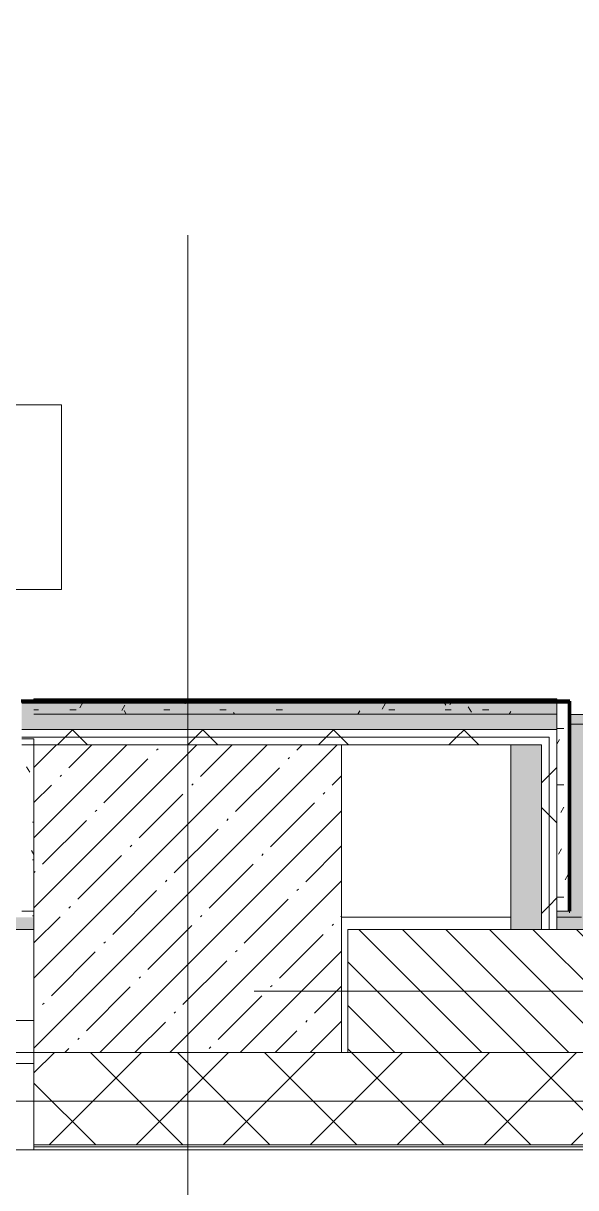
# Model space of a CAD drawing. Header units: millimetres. Extents: x 35157 to 232994, y -8553 to 29000.
# Drawn here: x 51893 to 52790, y -320 to 1573 of the extents above; entities that cross this region are included whole.
import ezdxf

# ---------------------------------------------------------------- set-up
doc = ezdxf.new("R2010")
doc.units = ezdxf.units.MM
doc.linetypes.add('Осевая', pattern=[3175, 635, -476.25, 1587.5, -476.25])
for name, color, linetype, lineweight in [('A-GLAZ', 7, 'Continuous', 9), ('A-GLAZ-1', 7, 'Continuous', 13), ('A-WALL', 7, 'Continuous', 9), ('A-WALL-IDEN', 7, 'Continuous', 9), ('I-WALL', 7, 'Continuous', 9), ('S-COLS', 7, 'Continuous', 9), ('Оси', 7, 'Continuous', 9), ('Оси-2', 7, 'Осевая', 9)]:
    doc.layers.add(name, color=color, linetype=linetype, lineweight=lineweight)
for name, color, linetype, lineweight, true_color in [('A-WALL-1', 7, 'Continuous', 9, 0xc0c0c0), ('A-WALL-2', 7, 'Continuous', 9, 0xcbc7bf), ('I-WALL-5', 7, 'Continuous', 9, 0xc0c0c0), ('I-WALL-9', 7, 'Continuous', 80, 0xff80c0), ('S-WALL-ANLY', 7, 'Continuous', 13, 0x008040), ('S-WALL-ANLY-1', 7, 'Continuous', 5, 0x008040), ('Знаки-1', 7, 'Continuous', 9, 0xc1bbaf), ('Знаки-3', 9, 'Continuous', 9, 0x808080), ('Знаки-4', 7, 'Continuous', 9, 0xaba79f), ('Знаки-5', 7, 'Continuous', 9, 0xd1cabb)]:
    doc.layers.add(name, color=color, linetype=linetype, lineweight=lineweight, true_color=true_color)
doc.layers.add('Знаки-2', color=7, linetype='Continuous', lineweight=9, transparency=0.5)
pattern_1 = [(0, (0, 0), (121.92, 30.48), [10.058, -81.382, 10.058, -81.382, -487.68]), (0, (0, 0), (121.92, 30.48), [-182.88, 10.058, -172.822, 10.058, -81.382, -213.36]), (0, (0, 0), (121.92, 30.48), [-457.2, 10.058, -50.902, 10.058, -142.342]), (120, (45.72, 15.24), (-87.356454, 90.345817), [10.058, -81.382, 10.058, -81.382, -487.68]), (120, (45.72, 15.24), (-87.356454, 90.345817), [-182.88, 10.058, -172.822, 10.058, -81.382, -213.36]), (120, (45.72, 15.24), (-87.356454, 90.345817), [-457.2, 10.058, -50.902, 10.058, -142.342]), (240, (60.96, 76.2), (-34.563546, -120.825817), [10.058, -81.382, 10.058, -81.382, -487.68]), (240, (60.96, 76.2), (-34.563546, -120.825817), [-182.88, 10.058, -172.822, 10.058, -81.382, -213.36]), (240, (60.96, 76.2), (-34.563546, -120.825817), [-457.2, 10.058, -50.902, 10.058, -142.342])]
pattern_2 = [(45, (0, 0), (-106.066, 106.066), []), (135, (0, 0), (-106.066, -106.066), [])]

# ---------------------------------------------------------------- blocks, each defined once
blk = doc.blocks.new('BSC_Колонна _Прямоугольная - 500х500-V8-План отделки стен 2 этажа в осях 12-23')
at = {"layer": 'S-COLS'}
h = blk.add_hatch(dxfattribs=at)
h.set_pattern_fill('FP_9', color=256, style=0, pattern_type=2)
h.set_pattern_definition([(45, (-52160, -150), (-57.02463, 57.02463), []), (45, (-52102.975, -150), (-57.02463, 57.02463), [100.806, -20.161, 3.353, -16.808])])
h.paths.add_polyline_path([(-55.7, -250), (250, -250), (250, 250), (-250, 250), (-250, -250)])
for p, q in [((250, 250), (-250, 250)), ((-250, 250), (-250, -250)), ((250, -250), (250, 250)), ((-250, -250), (250, -250))]:
    blk.add_line(p, q, dxfattribs=at)
blk = doc.blocks.new('120_Окно_СКБ_2Ст - 120_Окно_СКБ_2Ст 3100х2500 _мал_ створка слева-2_-V21-План отделки стен 2 этажа в осях 12-23')
at = {"layer": 'A-GLAZ'}
for p, q in [((1550, -57), (-1550, -57)), ((-1550, -127), (-1530.2, -127))]:
    blk.add_line(p, q, dxfattribs=at)
at = {"layer": 'A-GLAZ-1'}
for p, q in [((-1550, -127), (-1550, -57)), ((-1550, -57), (-1480, -57)), ((-1480, -127), (-1550, -127))]:
    blk.add_line(p, q, dxfattribs=at)
blk = doc.blocks.new('Зашивка без перфорации М3 - М3_5-30986737-План отделки стен 2 этажа в осях 12-23')
at = {"layer": 'Знаки-2'}
for points in [[(77.1, 149.9), (-430, 149.9), (-430, -179.9), (97.1, -179.9), (97.1, 139.9), (117.1, 139.9), (117.1, 149.9), (97.1, 149.9)], [(97.1, -163.9), (-430, -163.9), (-429.6, -179.9), (97.1, -179.9)]]:
    blk.add_hatch(color=256, dxfattribs=at).paths.add_polyline_path(points)
at = {"layer": 'Знаки-1'}
for p, q in [((-430, -163.9), (-430, -179.9)), ((97.1, -163.9), (-429.6, -163.9)), ((-429.6, -179.9), (97.1, -179.9))]:
    blk.add_line(p, q, dxfattribs=at)
at = {"layer": 'Знаки-3'}
for p, q in [((-430, 149.9), (-430, -179.9)), ((-430, -179.9), (97.1, -179.9))]:
    blk.add_line(p, q, dxfattribs=at)
at = {"layer": 'Знаки-4'}
for p, q in [((-430, -179.9), (-430, 149.9)), ((-429.6, -163.9), (97.1, -163.9)), ((97.1, -179.9), (-430, -179.9)), ((97.1, -179.9), (-429.6, -179.9))]:
    blk.add_line(p, q, dxfattribs=at)
at = {"layer": 'Знаки-5'}
blk.add_line((-430, -163.9), (-430, -179.9), dxfattribs=at)
blk = doc.blocks.new('М_стена_0001 - Типоразмер_без рамки-25382661-План отделки стен 2 этажа в осях 12-23')
at = {"layer": 'A-WALL-IDEN'}
for p, q in [((3.258, 1.523), (-3.273, 1.523)), ((-3.273, 1.523), (-3.273, -1.477)), ((3.258, -1.477), (3.258, 1.523)), ((-3.273, -1.477), (3.258, -1.477))]:
    blk.add_line(p, q, dxfattribs=at)

msp = doc.modelspace()

# ---------------------------------------------------------------- hatches: boundary and pattern name
at = {"layer": 'A-WALL'}
h = msp.add_hatch(dxfattribs=at)
h.set_pattern_fill('FP_21', color=256, style=0, pattern_type=2)
h.set_pattern_definition([(135, (0, 0), (-35.35534, -35.35534), [])])
h.paths.add_polyline_path([(52420, -100), (53310, -100), (53310, 100), (52420, 100)])
h = msp.add_hatch(dxfattribs=at)
h.set_pattern_fill('FP_16', color=256, style=0, pattern_type=2)
h.set_pattern_definition([(45, (0, 0), (-70.71068, 70.71068), []), (135, (0, 0), (-70.71068, -70.71068), [])])
h.paths.add_polyline_path([(65982.4, -250), (66160, -250), (66160, -100), (65160, -100), (65160, -250), (65910, -250)])
h.paths.add_polyline_path([(75700, -250), (75700, -100), (71560, -100), (71560, -250), (74234.2, -250)])
h.paths.add_polyline_path([(53310, -250), (53310, -100), (51910, -100), (51910, -250), (53229.5, -250)])
h.paths.add_polyline_path([(44936.3, -250), (45310, -250), (45310, -100), (44936.3, -100), (44936.3, -146.3)])
h.paths.add_polyline_path([(67060, -250), (70660, -250), (70660, -100), (67060, -100), (67060, -146.3)])
h.paths.add_polyline_path([(60910, -250), (62060, -250), (62060, -100), (60910, -100), (60910, -146.3)])
h.paths.add_polyline_path([(58810, -250), (58810, -100), (58060, -100), (58060, -250), (58480.7, -250)])
h.paths.add_polyline_path([(43477.4, -250), (44036.3, -250), (44036.3, -100), (42660, -100), (42660, -250), (42727.2, -250)])
h.paths.add_polyline_path([(38976.4, -250), (39560, -250), (39560, -100), (38742.7, -100), (38742.7, -250)])
h.paths.add_polyline_path([(48728.6, -250), (48810, -250), (48810, -100), (47410, -100), (47410, -250), (47978.4, -250)])
h.paths.add_polyline_path([(57160, -250), (57160, -100), (56410, -100), (56410, -250), (56980.4, -250)])
h.paths.add_polyline_path([(38242.7, -250), (38242.7, -100), (38226.2, -100), (38226.2, -250)])
at = {"layer": 'I-WALL'}
for points in [[(51916.8, 425), (52760, 425), (52760, 475), (51910, 475), (51910, 470), (51890, 470), (51890, 425), (51910, 425)], [(52685, 100), (52735, 100), (52735, 400), (52685, 400), (52685, 320.9)]]:
    msp.add_hatch(color=256, dxfattribs=at).paths.add_polyline_path(points)
h = msp.add_hatch(dxfattribs=at)
h.set_pattern_fill('FP_63', color=256, style=0, pattern_type=2)
h.set_pattern_definition(pattern_1)
h.paths.add_polyline_path([(52104.3, 450), (52780, 450), (52780, 470), (51910, 470), (51910, 450), (51916.8, 450)])
h = msp.add_hatch(dxfattribs=at)
h.set_pattern_fill('FP_63', color=256, style=0, pattern_type=2)
h.set_pattern_definition(pattern_1)
h.paths.add_polyline_path([(52760, 130), (52780, 130), (52780, 450), (52760, 450), (52760, 320.9)])
h = msp.add_hatch(dxfattribs=at)
h.set_pattern_fill('FP_64', color=256, style=0, pattern_type=2)
h.set_pattern_definition(pattern_2)
h.paths.add_polyline_path([(52747.5, 412.5), (52760, 412.5), (52760, 425), (51890, 425), (51890, 412.5), (52479.4, 412.5)])
h = msp.add_hatch(dxfattribs=at)
h.set_pattern_fill('FP_64', color=256, style=0, pattern_type=2)
h.set_pattern_definition(pattern_2)
h.paths.add_polyline_path([(52747.5, 400), (52747.5, 412.5), (51890, 412.5), (51890, 400), (52735, 400)])
h = msp.add_hatch(dxfattribs=at)
h.set_pattern_fill('FP_63', color=256, style=0, pattern_type=2)
h.set_pattern_definition(pattern_1)
h.paths.add_polyline_path([(51890, 120), (51910, 120), (51910, 410), (51890, 410), (51890, 121)])
h = msp.add_hatch(dxfattribs=at)
h.set_pattern_fill('FP_63', color=256, style=0, pattern_type=2)
h.set_pattern_definition(pattern_1)
h.paths.add_polyline_path([(51890, 130), (51910, 130), (51910, 400), (51890, 400), (51890, 204.1)])
h = msp.add_hatch(dxfattribs=at)
h.set_pattern_fill('FP_64', color=256, style=0, pattern_type=2)
h.set_pattern_definition(pattern_2)
h.paths.add_polyline_path([(52735, 100), (52747.5, 100), (52747.5, 400), (52735, 400), (52735, 320.9)])
h = msp.add_hatch(dxfattribs=at)
h.set_pattern_fill('FP_64', color=256, style=0, pattern_type=2)
h.set_pattern_definition(pattern_2)
h.paths.add_polyline_path([(52747.5, 100), (52760, 100), (52760, 412.5), (52747.5, 412.5), (52747.5, 320.9)])
h = msp.add_hatch(dxfattribs=at)
h.set_pattern_fill('FP_63', color=256, style=0, pattern_type=2)
h.set_pattern_definition(pattern_1)
h.paths.add_polyline_path([(51729.2, 100), (51910, 100), (51910, 120), (48144.1, 120), (48144.1, 100), (51541.7, 100)])
h = msp.add_hatch(dxfattribs=at)
h.set_pattern_fill('FP_63', color=256, style=0, pattern_type=2)
h.set_pattern_definition(pattern_1)
h.paths.add_polyline_path([(54729.9, 100), (56410, 100), (56410, 120), (52760, 120), (52760, 100), (54542.3, 100)])

# ---------------------------------------------------------------- linework, layer by layer
at = {"layer": 'A-WALL'}
for p, q in [((52760, 425), (51890, 425)), ((52747.5, 412.5), (51890, 412.5)), ((51890, 400), (51910, 400)), ((52735, 400), (52685, 400)), ((52735, 100), (52735, 400)), ((52747.5, 100), (52747.5, 412.5)), ((52760, 120), (52760, 100)), ((52420, -100), (53310, -100)), ((51910, -250), (53310, -250)), ((51910, -253), (53310, -253))]:
    msp.add_line(p, q, dxfattribs=at)
at = {"layer": 'A-WALL-1'}
for p, q in [((52685, 100), (52420, 100)), ((52420, 100), (52420, -100)), ((51910, -100), (51910, -258)), ((58060, -258), (38742.7, -258))]:
    msp.add_line(p, q, dxfattribs=at)
at = {"layer": 'A-WALL-2'}
msp.add_line((52410, -100), (52420, -100), dxfattribs=at)
at = {"layer": 'I-WALL-5'}
for p, q in [((52760, 475), (51910, 475)), ((51910, 475), (51910, 470)), ((52760, 120), (52760, 475)), ((51910, 450), (52760, 450)), ((51910, 410), (51890, 410)), ((51910, 400), (51910, 410)), ((52410, 400), (52685, 400)), ((52685, 400), (52685, 100)), ((51890, 130), (51910, 130)), ((52410, 120), (52685, 120)), ((52760, 130), (52780, 130)), ((52800, 120), (52760, 120)), ((48144.1, 100), (51910, 100)), ((52685, 100), (56410, 100)), ((51910, -48), (51890.2, -48)), ((51910, -100), (48810, -100))]:
    msp.add_line(p, q, dxfattribs=at)
at = {"layer": 'I-WALL-9'}
for p, q in [((52781, 471), (51889, 471)), ((51890, 470), (52780, 470)), ((52780, 470), (52780, 130)), ((52781, 130), (52781, 471)), ((52780, 130), (52781, 130))]:
    msp.add_line(p, q, dxfattribs=at)
at = {"layer": 'S-WALL-ANLY'}
for p, q in [((51910, -179), (48810, -179)), ((48810, -179), (51910, -179))]:
    msp.add_line(p, q, dxfattribs=at)
at = {"layer": 'S-WALL-ANLY-1'}
msp.add_line((51910, -179), (53310, -179), dxfattribs=at)
at = {"layer": 'Оси'}
msp.add_line((52160, -1906.3), (52160, 593.7), dxfattribs=at)
at = {"layer": 'Оси-2'}
for p, q in [((52160, 593.7), (52160, 24898.1)), ((38456.8, 0), (82200, 0))]:
    msp.add_line(p, q, dxfattribs=at)

# ---------------------------------------------------------------- block references
at = {"layer": 'A-GLAZ', "rotation": 180}
msp.add_blockref('120_Окно_СКБ_2Ст - 120_Окно_СКБ_2Ст 3100х2500 _мал_ створка слева-2_-V21-План отделки стен 2 этажа в осях 12-23', (50360, -175), dxfattribs=at)
at = {"layer": 'A-WALL-IDEN', "xscale": 99.99999999999993, "yscale": 99.99999999999993, "zscale": 99.99999999999993}
msp.add_blockref('М_стена_0001 - Типоразмер_без рамки-25382661-План отделки стен 2 этажа в осях 12-23', (51629, 800.6), dxfattribs=at)
at = {"layer": 'S-COLS'}
msp.add_blockref('BSC_Колонна _Прямоугольная - 500х500-V8-План отделки стен 2 этажа в осях 12-23', (52160, 150), dxfattribs=at)
at = {"layer": 'Знаки-5', "rotation": 180}
msp.add_blockref('Зашивка без перфорации М3 - М3_5-30986737-План отделки стен 2 этажа в осях 12-23', (52877.1, 269.9), dxfattribs=at)

doc.saveas('drawing.dxf')
